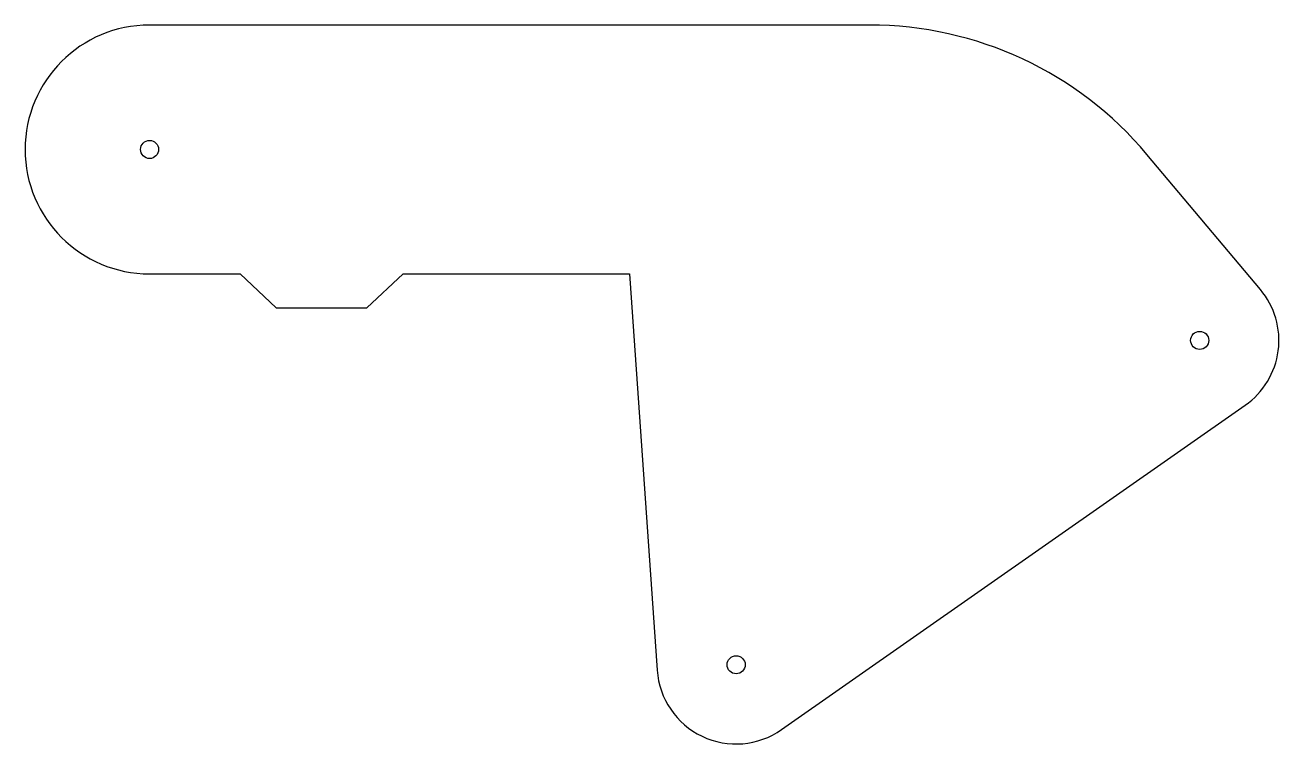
# Model space of a CAD drawing. Header units: inches. Extents: x -1.4 to 12.5, y 1.9 to 9.9.
import ezdxf

# ---------------------------------------------------------------- set-up
doc = ezdxf.new("R2010")
doc.units = ezdxf.units.IN
doc.header["$MEASUREMENT"] = 0

msp = doc.modelspace()

# ---------------------------------------------------------------- linework, layer by layer
at = {"color": 7, "linetype": 'Continuous', "lineweight": 25}
for p, q in [((7.952, 9.875), (0, 9.875)), ((12.269, 6.952), (11.016, 8.446)), ((0, 7.125), (1, 7.125)), ((1, 7.125), (1.4, 6.75)), ((2.4, 6.75), (2.8, 7.125)), ((2.8, 7.125), (5.3, 7.125)), ((5.3, 7.125), (5.606, 2.744)), ((1.4, 6.75), (2.4, 6.75)), ((6.981, 2.088), (12.101, 5.673))]:
    msp.add_line(p, q, dxfattribs=at)
for centre in [(0, 8.5), (0, 8.5), (11.599, 6.39), (11.599, 6.39), (6.479, 2.805), (6.479, 2.805)]:
    msp.add_circle(centre, 0.1, dxfattribs=at)
for centre, radius, start, end in [((0, 8.5), 1.375, 90, 270), ((7.952, 5.875), 4, 40, 90), ((11.599, 6.39), 0.875, 305, 40), ((6.479, 2.805), 0.875, 184, 305)]:
    msp.add_arc(centre, radius, start, end, dxfattribs=at)

doc.saveas('drawing.dxf')
